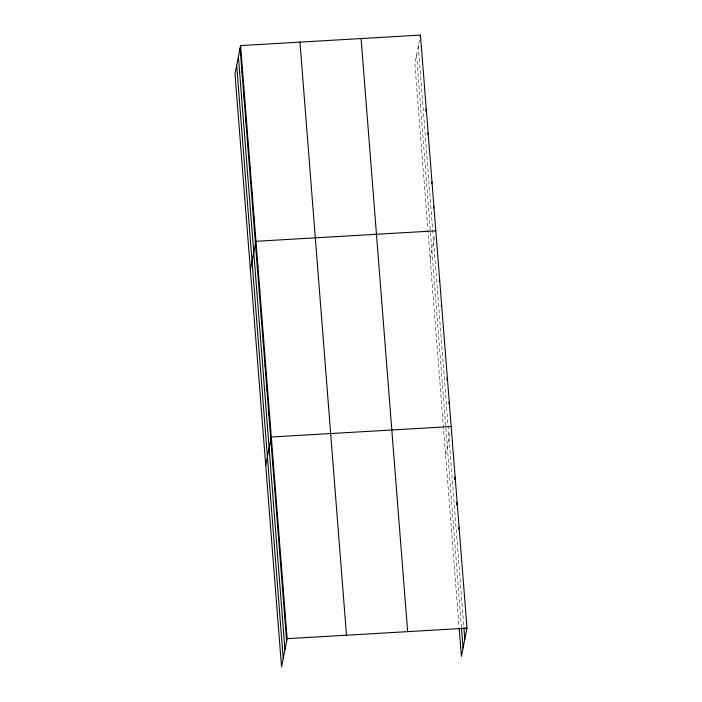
<?xml version="1.0" encoding="UTF-8"?>
<svg xmlns="http://www.w3.org/2000/svg" width="702" height="702" viewBox="0 0 702 702"><rect width="100%" height="100%" fill="white"/><g stroke="black" fill="none" stroke-linecap="round" stroke-linejoin="round"><path stroke-width="0.53" stroke-dasharray="3.51 2.63" d="M419.524 39.795L414.864 63.338L459.09 627.018M430.221 259.056L434.67 236.574M445.577 454.773L450.236 431.23M418.269 46.148L463.82 626.623M416.54 54.87L461.433 626.947"/><path stroke-width="1.05" d="M240.602 45.577L235.003 73.815L281.546 666.9L287.136 638.662L240.602 45.577L420.454 35.1L466.997 628.185L461.398 656.423L459.178 628.071M242.006 72.613L242.515 70.042M243.927 97.078L244.436 94.507M245.849 121.543L246.358 118.971M247.771 146.007L248.28 143.436M249.684 170.472L250.202 167.901M251.606 194.937L252.115 192.366M253.527 219.401L254.036 216.83M250.368 269.533L255.958 241.295L435.81 230.818M257.362 268.331L257.88 265.76M259.284 292.804L259.793 290.224M261.205 317.269L261.714 314.689M263.127 341.734L263.636 339.154M265.04 366.198L265.558 363.618M266.962 390.663L267.471 388.083M268.884 415.128L269.392 412.548M265.725 465.25L271.314 437.013L451.167 426.535M272.78 464.794L273.289 462.214M274.763 489.996L275.272 487.425M276.737 515.207L277.246 512.627M278.712 540.408L279.229 537.837M280.695 565.619L281.204 563.039M282.669 590.821L283.178 588.25M284.652 616.031L285.161 613.451M420.112 36.82L420.454 35.1M425.702 111.074L426.211 108.494M427.79 134.679L428.132 132.959M431.633 183.608L431.976 181.888M433.555 208.073L433.897 206.353M439.312 281.467L439.654 279.747M441.233 305.932L441.576 304.212M446.823 380.186L447.332 377.606M448.911 403.79L449.254 402.07M454.615 479.527L455.124 476.948M456.59 504.729L457.107 502.149M458.739 529.08L459.082 527.36M287.136 638.662L466.997 628.185M466.233 627.614L466.479 630.765M463.899 627.676L464.803 639.232M461.512 628L463.074 647.955M361.1 38.557L407.643 631.642M299.956 42.12L346.49 635.205M240.093 48.148L286.627 641.233M238.408 56.625L284.951 649.71M236.688 65.347L283.222 658.432"/></g></svg>
